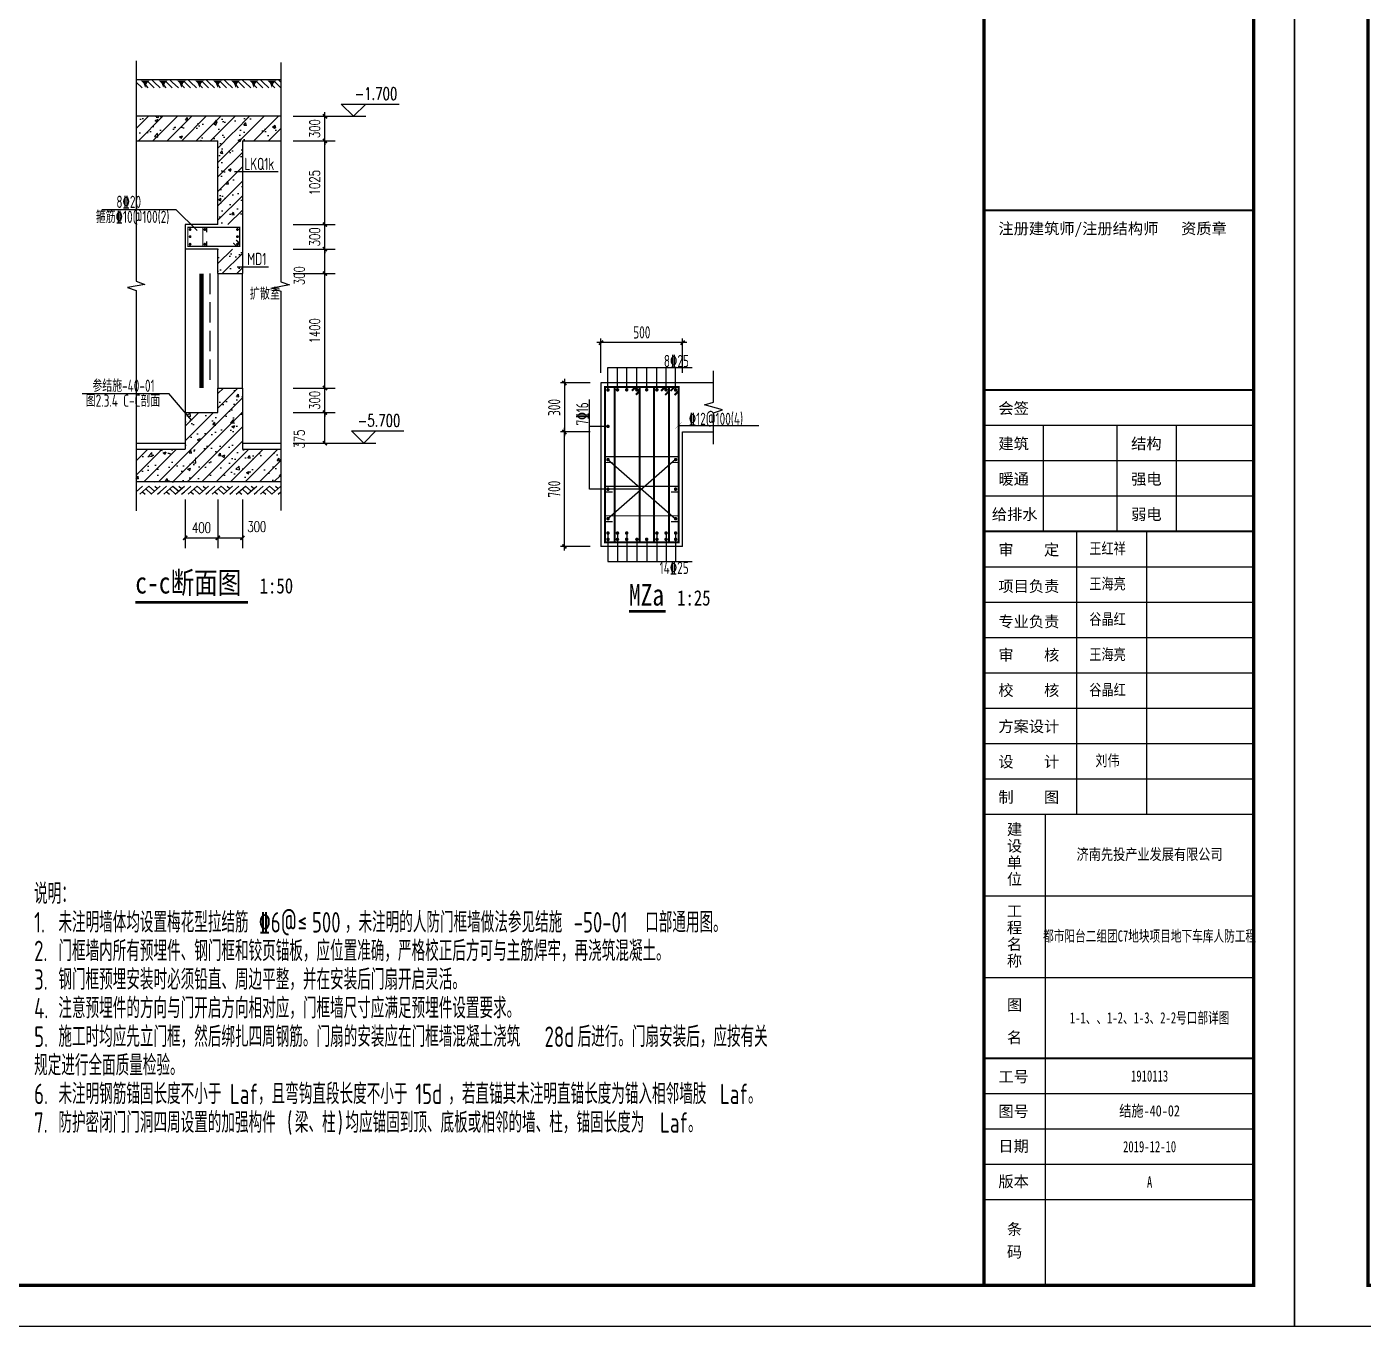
# Model space of a CAD drawing. Extents: x 37906 to 290206, y -18154 to 41246.
# Drawn here: x 106489 to 122847, y 11546 to 27449 of the extents above; entities that cross this region are included whole.
import ezdxf

# ---------------------------------------------------------------- set-up
doc = ezdxf.new("R2010")
doc.units = 0
doc.header["$LTSCALE"] = 1000
doc.header["$MEASUREMENT"] = 0
doc.linetypes.add('__DASH', pattern=[0.35, 0.25, -0.1])
for name, color, linetype in [('DIM', 3, 'Continuous'), ('DIM_ELEV', 3, 'Continuous'), ('DIM_SYMB', 3, 'Continuous'), ('ECA_TK', 7, 'Continuous'), ('PUB_DIM', 3, 'Continuous'), ('PUB_HATCH', 8, 'Continuous'), ('PUB_TEXT', 7, 'Continuous'), ('REIN', 1, 'Continuous'), ('RF-M', 7, 'Continuous'), ('RF-QT', 30, 'Continuous'), ('RF-TC', 8, 'Continuous'), ('SURFACE', 6, 'Continuous'), ('TEXT', 7, 'Continuous'), ('THIN', 7, 'Continuous'), ('tk', 7, 'Continuous'), ('可见线', 7, 'Continuous')]:
    doc.layers.add(name, color=color, linetype=linetype)
doc.layers.add('RF-WZ', color=110, linetype='Continuous', lineweight=0)
doc.styles.add('_TCH_DIM', font='SIMPLEX', dxfattribs={"bigfont": 'GBCBIG'})
doc.styles.add('_TCH_DIM_T3', font='SIMPLEX', dxfattribs={"width": 0.705882, "bigfont": 'GBCBIG'})
doc.styles.add('KING-1', font='GBENOR', dxfattribs={"bigfont": 'GBCBIG'})
doc.styles.get("Standard").update_dxf_attribs({"font": 'tssdeng2.shx', "width": 0.7, "bigfont": 'hztxt.shx'})
doc.styles.add('SUNTXT', font='', dxfattribs={"width": 0.8, "height": 3})
doc.styles.add('TSSD_Dimension', font='tssdeng.shx', dxfattribs={"width": 0.7, "bigfont": 'hztxt.shx'})
doc.styles.add('TSSD_Rein', font='tssdeng2.shx', dxfattribs={"width": 0.7, "bigfont": 'tssdchn.shx'})
doc.styles.add('TYDG_01', font='', dxfattribs={"width": 0.8})
doc.styles.add('TYDG_03', font='simhei.ttf', dxfattribs={"width": 0.8})
doc.styles.add('黑体', font='simhei.ttf', dxfattribs={"width": 0.8})
doc.styles.get('SUNTXT').set_extended_font_data('SimSun')
doc.styles.get('TYDG_01').set_extended_font_data('SimSun')
doc.dimstyles.new('_TCH_ARCH&&50', dxfattribs={"dimtxt": 127.5, "dimasz": 50, "dimexe": 125, "dimexo": 150, "dimgap": 61.25, "dimtad": 1, "dimdec": 0, "dimrnd": 5, "dimzin": 0, "dimdsep": 46, "dimtxsty": '_TCH_DIM_T3', "dimblk": 'ARCHTICK', "dimcen": 0.09, "dimclrt": 7, "dimazin": 2, "dimtfac": 1, "dimtdec": 0, "dimtix": 1, "dimtmove": 2, "dimatfit": 3, "dimfxl": 1, "dimtolj": 1, "dimtzin": 0, "dimarcsym": 0})
doc.dimstyles.new('TSSD_50_50', dxfattribs={"dimtxt": 150, "dimasz": 50, "dimexe": 50, "dimexo": 125, "dimgap": 50, "dimtad": 1, "dimdec": 0, "dimzin": 0, "dimdsep": 46, "dimtxsty": 'TSSD_Dimension', "dimblk": 'ARCHTICK', "dimblk1": 'ARCHTICK', "dimblk2": 'ARCHTICK', "dimcen": 0, "dimdle": 50, "dimclrt": 7, "dimadec": 0, "dimazin": 0, "dimtfac": 1, "dimtdec": 0, "dimtix": 1, "dimtmove": 2, "dimatfit": 3, "dimfxl": 1, "dimtolj": 1, "dimtzin": 0, "dimarcsym": 0})
pattern_1 = [(45, (-1667340.24, -18145.32), (-88.388348, 88.388348), []), (50, (-1667340.24, -18145.32), (358.63009, -31.376067), [37.5, -412.5]), (355, (-1667340.24, -18145.3), (-69.37567, 376.09607), [30, -330]), (100.4514, (-1667310.36, -18147.93), (289.25469, 344.71977), [31.870095, -350.571056]), (46.1842, (-1667340.24, -18045.3), (533.62052, -82.75951), [56.25, -618.75]), (96.6356, (-1667295.77, -18052.2), (467.33135, 487.05894), [47.80514, -525.8565]), (351.1842, (-1667340.24, -18045.3), (467.33097, 487.0593), [45, -495]), (21, (-1667290.24, -18070.32), (298.453526, -201.309445), [37.5, -412.5]), (326, (-1667290.24, -18070.3), (121.657666, 362.57502), [30, -330]), (71.4514, (-1667265.37, -18087.1), (420.111314, 161.26525), [31.870095, -350.571056]), (37.5, (-1667340.24, -18145.32), (6.079928, 166.446927), [0, -326, 0, -335, 0, -331.25]), (7.5, (-1667340.24, -18145.32), (131.534769, 197.205856), [0, -191, 0, -318.5, 0, -126.25]), (327.5, (-1667451.74, -18145.32), (266.911218, -11.277436), [0, -125, 0, -390, 0, -517.5]), (317.5, (-1667501.74, -18145.32), (291.593085, 50.05249), [0, -162.5, 0, -259, 0, -367.5])]

# ---------------------------------------------------------------- blocks, each defined once
blk = doc.blocks.new('10B_A1E图框')
blk.add_line((765, 184), (765, 584))
blk.add_line((765, 184), (765, 584))
blk.add_line((765, 184), (765, 584))
at = {"layer": 'ECA_TK'}
for p, q in [((765, 220.51), (831, 220.51)), ((779.58, 194.56), (779.58, 220.51)), ((797.5, 220.51), (797.5, 194.56)), ((812.08, 194.56), (812.08, 220.51)), ((765, 211.86), (831, 211.86)), ((765, 203.21), (831, 203.21)), ((787.68, 125.36), (787.68, 194.56)), ((804.77, 194.56), (804.77, 125.36)), ((765, 185.91), (831, 185.91)), ((765, 177.26), (831, 177.26)), ((765, 168.61), (831, 168.61)), ((765, 159.96), (831, 159.96)), ((765, 151.31), (831, 151.31)), ((765, 142.66), (831, 142.66)), ((765, 134.01), (831, 134.01)), ((765, 125.36), (831, 125.36)), ((780.03, 10), (780.03, 125.36)), ((765, 105.36), (831, 105.36)), ((765, 85.36), (831, 85.36)), ((831, 56.92), (765, 56.92)), ((831, 48.27), (765, 48.27)), ((831, 39.62), (765, 39.62)), ((831, 30.97), (765, 30.97))]:
    blk.add_line(p, q, dxfattribs=at)
blk.add_lwpolyline([(0, 0), (841, 0), (841, 594), (0, 594)], close=True, dxfattribs=at)
at = {"layer": 'ECA_TK', "const_width": 0.8}
blk.add_lwpolyline([(831, 10), (831, 584), (18, 584), (18, 10)], close=True, dxfattribs=at)
at = {"layer": 'ECA_TK'}
for points, const_width in [([(765, 10), (765, 584)], 0.8), ([(765, 273.16), (831, 273.16)], 0.5), ([(765, 229.16), (831, 229.16)], 0.5), ([(765, 194.56), (831, 194.56)], 0.5), ([(831, 65.57), (765, 65.57)], 0.5)]:
    blk.add_lwpolyline(points, dxfattribs=dict(at, const_width=const_width))
at = {"layer": 'ECA_TK', "linetype": 'Continuous', "style": 'SUNTXT'}
for s, height, p in [('注册建筑师/注册结构师   资质章', 2.7342, (768.5, 267.3)), ('会签', 2.734, (768.5, 223.3)), ('建筑', 2.734, (768.5, 214.65)), ('结构', 2.734, (801, 214.65)), ('暖通', 2.734, (768.5, 206)), ('强电', 2.734, (801, 206)), ('给排水', 2.734, (766.9, 197.35)), ('弱电', 2.734, (801, 197.35)), ('审    定', 2.734, (768.5, 188.7)), ('项目负责', 2.734, (768.5, 179.74)), ('专业负责', 2.734, (768.5, 171.09)), ('审    核', 2.734, (768.5, 162.93)), ('校    核', 2.734, (768.5, 154.28)), ('方案设计', 2.734, (768.5, 145.45)), ('设    计', 2.734, (768.5, 136.8)), ('制    图', 2.734, (768.5, 128.15)), ('建', 2.73, (770.59, 120.26)), ('设', 2.73, (770.59, 116.2)), ('单', 2.73, (770.59, 112.14)), ('位', 2.73, (770.59, 108.08)), ('工', 2.73, (770.59, 100.26)), ('程', 2.73, (770.59, 96.2)), ('名', 2.73, (770.59, 92.14)), ('称', 2.73, (770.59, 88.08)), ('图', 2.73, (770.59, 77.33)), ('名', 2.73, (770.59, 69.33)), ('工号', 2.734, (768.5, 59.71)), ('图号', 2.734, (768.5, 51.23)), ('日期', 2.734, (768.5, 42.72)), ('版本', 2.734, (768.5, 34.07)), ('条', 2.73, (770.59, 22.4)), ('码', 2.73, (770.59, 16.85))]:
    blk.add_text(s, height=height, dxfattribs=at).set_placement(p)
blk = doc.blocks.new('_ArchTick')
at = {"color": 0, "linetype": 'ByBlock', "const_width": 0.4}
blk.add_lwpolyline([(-0.5, -0.5), (0.5, 0.5)], dxfattribs=at)
blk = doc.blocks.new('*D1171')
at = {"layer": 'Defpoints', "color": 0, "linetype": 'ByBlock'}
for p in [(109599, 26353), (110139, 26353), (109599, 26053)]:
    blk.add_point(p, dxfattribs=at)
at = {"layer": 'PUB_DIM', "color": 0, "linetype": 'ByBlock', "lineweight": -2}
for p, q in [((109749, 26353), (110264, 26353)), ((110139, 26353), (110139, 26403)), ((110139, 26053), (110139, 26353)), ((109749, 26053), (110264, 26053)), ((110139, 26053), (110139, 26003))]:
    blk.add_line(p, q, dxfattribs=at)
at = {"layer": 'PUB_DIM', "color": 0, "linetype": 'ByBlock', "lineweight": -2, "xscale": 50, "yscale": 50, "zscale": 50}
for p, rotation in [((110139, 26353), 270), ((110139, 26053), 90)]:
    blk.add_blockref('_ArchTick', p, dxfattribs=dict(at, rotation=rotation))
at = {"layer": 'PUB_DIM', "color": 7, "linetype": 'ByBlock', "insert": (110014, 26203), "char_height": 127.5, "attachment_point": 5, "rotation": 90, "style": '_TCH_DIM_T3'}
blk.add_mtext('\\A1;300', dxfattribs=at)
blk = doc.blocks.new('*D1172')
at = {"layer": 'Defpoints', "color": 0, "linetype": 'ByBlock'}
for p in [(109599, 26053), (110139, 26053), (109599, 25028)]:
    blk.add_point(p, dxfattribs=at)
at = {"layer": 'PUB_DIM', "color": 0, "linetype": 'ByBlock', "lineweight": -2}
for p, q in [((109749, 26053), (110264, 26053)), ((110139, 25028), (110139, 26053)), ((109749, 25028), (110264, 25028))]:
    blk.add_line(p, q, dxfattribs=at)
at = {"layer": 'PUB_DIM', "color": 0, "linetype": 'ByBlock', "lineweight": -2, "xscale": 50, "yscale": 50, "zscale": 50}
for p, rotation in [((110139, 26053), 90), ((110139, 25028), 270)]:
    blk.add_blockref('_ArchTick', p, dxfattribs=dict(at, rotation=rotation))
at = {"layer": 'PUB_DIM', "color": 7, "linetype": 'ByBlock', "insert": (110014, 25541), "char_height": 127.5, "attachment_point": 5, "rotation": 90, "style": '_TCH_DIM_T3'}
blk.add_mtext('\\A1;1025', dxfattribs=at)
blk = doc.blocks.new('*D1173')
at = {"layer": 'Defpoints', "color": 0, "linetype": 'ByBlock'}
for p in [(109599, 25028), (110139, 25028), (109599, 24728)]:
    blk.add_point(p, dxfattribs=at)
at = {"layer": 'PUB_DIM', "color": 0, "linetype": 'ByBlock', "lineweight": -2}
for p, q in [((109749, 25028), (110264, 25028)), ((110139, 25028), (110139, 25078)), ((110139, 24728), (110139, 25028)), ((109749, 24728), (110264, 24728)), ((110139, 24728), (110139, 24678))]:
    blk.add_line(p, q, dxfattribs=at)
at = {"layer": 'PUB_DIM', "color": 0, "linetype": 'ByBlock', "lineweight": -2, "xscale": 50, "yscale": 50, "zscale": 50}
for p, rotation in [((110139, 25028), 270), ((110139, 24728), 90)]:
    blk.add_blockref('_ArchTick', p, dxfattribs=dict(at, rotation=rotation))
at = {"layer": 'PUB_DIM', "color": 7, "linetype": 'ByBlock', "insert": (110014, 24878), "char_height": 127.5, "attachment_point": 5, "rotation": 90, "style": '_TCH_DIM_T3'}
blk.add_mtext('\\A1;300', dxfattribs=at)
blk = doc.blocks.new('*D1174')
at = {"layer": 'Defpoints', "color": 0, "linetype": 'ByBlock'}
for p in [(109599, 24728), (110139, 24728), (109599, 24428)]:
    blk.add_point(p, dxfattribs=at)
at = {"layer": 'PUB_DIM', "color": 0, "linetype": 'ByBlock', "lineweight": -2}
for p, q in [((109749, 24728), (110264, 24728)), ((110139, 24428), (110139, 24728)), ((109749, 24428), (110264, 24428))]:
    blk.add_line(p, q, dxfattribs=at)
at = {"layer": 'PUB_DIM', "color": 0, "linetype": 'ByBlock', "lineweight": -2, "xscale": 50, "yscale": 50, "zscale": 50}
for p, rotation in [((110139, 24728), 90), ((110139, 24428), 270)]:
    blk.add_blockref('_ArchTick', p, dxfattribs=dict(at, rotation=rotation))
at = {"layer": 'PUB_DIM', "color": 7, "linetype": 'ByBlock', "insert": (109826, 24403), "char_height": 127.5, "attachment_point": 5, "rotation": 90, "style": '_TCH_DIM_T3'}
blk.add_mtext('\\A1;300', dxfattribs=at)
blk = doc.blocks.new('*D1175')
at = {"layer": 'Defpoints', "color": 0, "linetype": 'ByBlock'}
for p in [(109599, 24428), (110139, 24428), (109599, 23028)]:
    blk.add_point(p, dxfattribs=at)
at = {"layer": 'PUB_DIM', "color": 0, "linetype": 'ByBlock', "lineweight": -2}
for p, q in [((109749, 24428), (110264, 24428)), ((110139, 23028), (110139, 24428)), ((109749, 23028), (110264, 23028))]:
    blk.add_line(p, q, dxfattribs=at)
at = {"layer": 'PUB_DIM', "color": 0, "linetype": 'ByBlock', "lineweight": -2, "xscale": 50, "yscale": 50, "zscale": 50}
for p, rotation in [((110139, 24428), 90), ((110139, 23028), 270)]:
    blk.add_blockref('_ArchTick', p, dxfattribs=dict(at, rotation=rotation))
at = {"layer": 'PUB_DIM', "color": 7, "linetype": 'ByBlock', "insert": (110014, 23728), "char_height": 127.5, "attachment_point": 5, "rotation": 90, "style": '_TCH_DIM_T3'}
blk.add_mtext('\\A1;1400', dxfattribs=at)
blk = doc.blocks.new('*D1176')
at = {"layer": 'Defpoints', "color": 0, "linetype": 'ByBlock'}
for p in [(109599, 23028), (110139, 23028), (109599, 22728)]:
    blk.add_point(p, dxfattribs=at)
at = {"layer": 'PUB_DIM', "color": 0, "linetype": 'ByBlock', "lineweight": -2}
for p, q in [((110139, 23028), (110139, 23078)), ((109749, 23028), (110264, 23028)), ((110139, 22728), (110139, 23028)), ((109749, 22728), (110264, 22728)), ((110139, 22728), (110139, 22678))]:
    blk.add_line(p, q, dxfattribs=at)
at = {"layer": 'PUB_DIM', "color": 0, "linetype": 'ByBlock', "lineweight": -2, "xscale": 50, "yscale": 50, "zscale": 50}
for p, rotation in [((110139, 23028), 270), ((110139, 22728), 90)]:
    blk.add_blockref('_ArchTick', p, dxfattribs=dict(at, rotation=rotation))
at = {"layer": 'PUB_DIM', "color": 7, "linetype": 'ByBlock', "insert": (110014, 22878), "char_height": 127.5, "attachment_point": 5, "rotation": 90, "style": '_TCH_DIM_T3'}
blk.add_mtext('\\A1;300', dxfattribs=at)
blk = doc.blocks.new('*D1177')
at = {"layer": 'Defpoints', "color": 0, "linetype": 'ByBlock'}
for p in [(109599, 22728), (110139, 22728), (109599, 22353)]:
    blk.add_point(p, dxfattribs=at)
at = {"layer": 'PUB_DIM', "color": 0, "linetype": 'ByBlock', "lineweight": -2}
for p, q in [((109749, 22728), (110264, 22728)), ((110139, 22353), (110139, 22728)), ((109749, 22353), (110264, 22353))]:
    blk.add_line(p, q, dxfattribs=at)
at = {"layer": 'PUB_DIM', "color": 0, "linetype": 'ByBlock', "lineweight": -2, "xscale": 50, "yscale": 50, "zscale": 50}
for p, rotation in [((110139, 22728), 90), ((110139, 22353), 270)]:
    blk.add_blockref('_ArchTick', p, dxfattribs=dict(at, rotation=rotation))
at = {"layer": 'PUB_DIM', "color": 7, "linetype": 'ByBlock', "insert": (109826, 22403), "char_height": 127.5, "attachment_point": 5, "rotation": 90, "style": '_TCH_DIM_T3'}
blk.add_mtext('\\A1;375', dxfattribs=at)
blk = doc.blocks.new('*D1178')
at = {"layer": 'Defpoints', "color": 0}
for p in [(108428, 21812), (108828, 21812), (108828, 21194)]:
    blk.add_point(p, dxfattribs=at)
at = {"layer": 'PUB_DIM', "color": 0, "lineweight": -2}
for p, q in [((108428, 21662), (108428, 21069)), ((108828, 21662), (108828, 21069)), ((108428, 21194), (108828, 21194))]:
    blk.add_line(p, q, dxfattribs=at)
at = {"layer": 'PUB_DIM', "color": 0, "lineweight": -2, "xscale": 50, "yscale": 50, "zscale": 50, "rotation": 180}
blk.add_blockref('_ArchTick', (108428, 21194), dxfattribs=at)
at = {"layer": 'PUB_DIM', "color": 0, "lineweight": -2, "xscale": 50, "yscale": 50, "zscale": 50}
blk.add_blockref('_ArchTick', (108828, 21194), dxfattribs=at)
at = {"layer": 'PUB_DIM', "color": 7, "insert": (108628, 21319), "char_height": 127.5, "attachment_point": 5, "style": '_TCH_DIM_T3'}
blk.add_mtext('\\A1;400', dxfattribs=at)
blk = doc.blocks.new('*D1179')
at = {"layer": 'Defpoints', "color": 0}
for p in [(108828, 21812), (109128, 21812), (109128, 21194)]:
    blk.add_point(p, dxfattribs=at)
at = {"layer": 'PUB_DIM', "color": 0, "lineweight": -2}
for p, q in [((108828, 21662), (108828, 21069)), ((109128, 21662), (109128, 21069)), ((108828, 21194), (109128, 21194))]:
    blk.add_line(p, q, dxfattribs=at)
at = {"layer": 'PUB_DIM', "color": 0, "lineweight": -2, "xscale": 50, "yscale": 50, "zscale": 50, "rotation": 180}
blk.add_blockref('_ArchTick', (108828, 21194), dxfattribs=at)
at = {"layer": 'PUB_DIM', "color": 0, "lineweight": -2, "xscale": 50, "yscale": 50, "zscale": 50}
blk.add_blockref('_ArchTick', (109128, 21194), dxfattribs=at)
at = {"layer": 'PUB_DIM', "color": 7, "insert": (109305, 21331), "char_height": 127.5, "attachment_point": 5, "style": '_TCH_DIM_T3'}
blk.add_mtext('\\A1;300', dxfattribs=at)
blk = doc.blocks.new('$LinePat$素土夯实')
at = {"color": 0}
for p, q in [((0, -210), (210, 0)), ((120, -300), (420, 0)), ((420, 0), (608, -188)), ((495, -300), (795, 0)), ((615, 0), (705, -90)), ((210, -210), (300, -300)), ((315, -105), (502, -293)), ((705, -300), (795, -210))]:
    blk.add_line(p, q, dxfattribs=at)
blk = doc.blocks.new('$LinePat$自然土壤')
at = {"color": 0}
for p, q in [((0, -90), (71, -19)), ((0, -300), (211, -89)), ((210, -300), (286, -224)), ((420, -300), (630, -90))]:
    blk.add_line(p, q, dxfattribs=at)
for points in [[(0, 0), (630, 0), (168, -45), (462, -45)], [(168, -45), (462, -45), (252, -132), (378, -132)], [(252, -132), (378, -132), (315, -300)]]:
    blk.add_solid(points, dxfattribs=at)
blk = doc.blocks.new('*D1195')
at = {"layer": 'Defpoints', "color": 0}
for p in [(113517, 23584), (113517, 23090, -343), (114517, 23090, -274)]:
    blk.add_point(p, dxfattribs=at)
at = {"layer": 'DIM', "color": 0, "lineweight": -2}
for p, q in [((114567, 23584), (113467, 23584)), ((113517, 23215), (113517, 23634)), ((114517, 23215), (114517, 23634))]:
    blk.add_line(p, q, dxfattribs=at)
at = {"layer": 'DIM', "color": 0, "lineweight": -2, "xscale": 50, "yscale": 50, "zscale": 50, "rotation": 180}
blk.add_blockref('_ArchTick', (113517, 23584), dxfattribs=at)
at = {"layer": 'DIM', "color": 0, "lineweight": -2, "xscale": 50, "yscale": 50, "zscale": 50}
blk.add_blockref('_ArchTick', (114517, 23584), dxfattribs=at)
at = {"layer": 'DIM', "color": 7, "insert": (114017, 23709), "char_height": 150, "attachment_point": 5, "style": 'TSSD_Dimension'}
blk.add_mtext('\\A1;500', dxfattribs=at)
blk = doc.blocks.new('*D1196')
at = {"layer": 'Defpoints', "color": 0}
for p in [(113070, 22490), (113510, 22490, -343), (113510, 21090, -274)]:
    blk.add_point(p, dxfattribs=at)
at = {"layer": 'DIM', "color": 0, "lineweight": -2}
for p, q in [((113385, 22490), (113020, 22490)), ((113070, 21040), (113070, 22540)), ((113385, 21090), (113020, 21090))]:
    blk.add_line(p, q, dxfattribs=at)
at = {"layer": 'DIM', "color": 0, "lineweight": -2, "xscale": 50, "yscale": 50, "zscale": 50}
for p, rotation in [((113070, 22490), 90), ((113070, 21090), 270)]:
    blk.add_blockref('_ArchTick', p, dxfattribs=dict(at, rotation=rotation))
at = {"layer": 'DIM', "color": 7, "insert": (112945, 21790), "char_height": 150, "attachment_point": 5, "rotation": 90, "style": 'TSSD_Dimension'}
blk.add_mtext('\\A1;700', dxfattribs=at)
blk = doc.blocks.new('*D1197')
at = {"layer": 'Defpoints', "color": 0}
for p in [(113510, 23090, -240), (113070, 22490), (113510, 22490, -343)]:
    blk.add_point(p, dxfattribs=at)
at = {"layer": 'DIM', "color": 0, "lineweight": -2}
for p, q in [((113385, 23090), (113020, 23090)), ((113070, 23140), (113070, 22440)), ((113385, 22490), (113020, 22490))]:
    blk.add_line(p, q, dxfattribs=at)
at = {"layer": 'DIM', "color": 0, "lineweight": -2, "xscale": 50, "yscale": 50, "zscale": 50}
for p, rotation in [((113070, 23090), 90), ((113070, 22490), 270)]:
    blk.add_blockref('_ArchTick', p, dxfattribs=dict(at, rotation=rotation))
at = {"layer": 'DIM', "color": 7, "insert": (112945, 22790), "char_height": 150, "attachment_point": 5, "rotation": 90, "style": 'TSSD_Dimension'}
blk.add_mtext('\\A1;300', dxfattribs=at)

msp = doc.modelspace()

# ---------------------------------------------------------------- hatches: boundary and pattern name
at = {"layer": 'PUB_HATCH'}
h = msp.add_hatch(dxfattribs=at)
h.set_pattern_fill('钢筋混凝土', color=256, scale=50, style=0)
h.set_pattern_definition(pattern_1)
h.paths.add_polyline_path([(107828.3, 26053.3), (108828.3, 26053.3), (109028.3, 26153.3), (109128.3, 26353.3), (107828.3, 26353.3)])
h = msp.add_hatch(dxfattribs=at)
h.set_pattern_fill('钢筋混凝土', color=256, scale=50, style=0)
h.set_pattern_definition(pattern_1)
h.paths.add_polyline_path([(109028.3, 26153.3), (109128.3, 26053.3), (109599.3, 26053.3), (109599.3, 26353.3), (109128.3, 26353.3)])
h = msp.add_hatch(dxfattribs=at)
h.set_pattern_fill('钢筋混凝土', color=256, scale=50, style=0)
h.set_pattern_definition(pattern_1)
h.paths.add_polyline_path([(108828.3, 25028.3), (109128.3, 25028.3), (109128.3, 26053.3), (109028.3, 26153.3), (108828.3, 26053.3)])
h = msp.add_hatch(dxfattribs=at)
h.set_pattern_fill('钢筋混凝土', color=256, scale=50, style=0)
h.set_pattern_definition(pattern_1)
h.paths.add_polyline_path([(109128.3, 24728.3), (108828.3, 24728.3), (108828.3, 24428.3), (109128.3, 24428.3)])
h = msp.add_hatch(dxfattribs=at)
h.set_pattern_fill('钢筋混凝土', color=256, scale=50, style=0)
h.set_pattern_definition(pattern_1)
h.paths.add_polyline_path([(108828.3, 22728.3), (109128.3, 22728.3), (109128.3, 23028.3), (108828.3, 23028.3)])
h = msp.add_hatch(dxfattribs=at)
h.set_pattern_fill('钢筋混凝土', color=256, scale=50, style=0)
h.set_pattern_definition(pattern_1)
h.paths.add_polyline_path([(108428.3, 21878.3), (109128.3, 22278.3), (109128.3, 22728.3), (108428.3, 22728.3)])
h = msp.add_hatch(dxfattribs=at)
h.set_pattern_fill('钢筋混凝土', color=256, scale=50, style=0)
h.set_pattern_definition(pattern_1)
h.paths.add_polyline_path([(107828.3, 21878.3), (108428.3, 21878.3), (108428.3, 22278.3), (107828.3, 22278.3)])
h = msp.add_hatch(dxfattribs=at)
h.set_pattern_fill('钢筋混凝土', color=256, scale=50, style=0)
h.set_pattern_definition(pattern_1)
h.paths.add_polyline_path([(109128.3, 22278.3), (108428.3, 21878.3), (109599.3, 21878.3), (109599.3, 22278.3)])

# ---------------------------------------------------------------- linework, layer by layer
for p, q in [((109564.9, 25674.7), (109031.7, 25674.7)), ((109449.1, 24508), (109065.8, 24508)), ((113602.9, 23004.3), (113602.9, 23277.3)), ((113602.9, 23277.3), (114633.2, 23277.3)), ((113719.3, 23006.3), (113719.3, 23277.3)), ((113832.4, 23006.3), (113832.4, 23277.3)), ((113956.9, 23006.3), (113956.9, 23277.3)), ((114076.9, 23006.3), (114076.9, 23277.3)), ((114201.4, 23006.3), (114201.4, 23277.3)), ((114314.5, 23006.3), (114314.5, 23277.3)), ((114430.9, 23004.3), (114430.9, 23277.3)), ((113516.9, 23090.3), (113516.9, 21090.3)), ((114896, 23090.3), (113516.9, 23090.3)), ((113376.9, 21790.3), (113376.9, 22888.8)), ((113602.9, 22558.4), (113376.9, 22558.4)), ((114466.9, 22569.6), (115449.8, 22569.6)), ((114516.9, 21090.3), (114516.9, 22490.3)), ((114516.9, 22490.3), (114896, 22490.3)), ((113602.9, 22152.1), (114430.9, 21428.5)), ((114430.9, 22152.1), (113602.9, 21428.5)), ((114016.9, 21790.3), (113376.9, 21790.3)), ((113602.9, 21253.2), (113602.9, 20903.3)), ((113719.3, 21253.2), (113719.3, 20903.3)), ((113832.4, 21253.2), (113832.4, 20903.3)), ((113956.9, 21176.3), (113956.9, 20903.3)), ((114076.9, 21176.3), (114076.9, 20903.3)), ((114201.4, 21253.2), (114201.4, 20903.3)), ((114314.5, 21253.2), (114314.5, 20903.3)), ((114430.9, 21253.2), (114430.9, 20903.3)), ((114516.9, 21090.3), (113516.9, 21090.3)), ((113602.9, 20903.3), (114633.2, 20903.3))]:
    msp.add_line(p, q)
at = {"const_width": 25}
msp.add_lwpolyline([(114466.9, 23040.3), (114466.9, 21140.3), (113566.9, 21140.3), (113566.9, 23040.3)], close=True, dxfattribs=at)
for points, const_width in [([(113683.8, 21142.3), (113683.8, 23040.3)], 25), ([(113894.9, 22994.3), (113942.9, 23042.3)], 25), ([(113944.9, 22944.3), (113992.9, 22992.3)], 25), ([(113990.7, 21142.3), (113990.7, 23040.3)], 25), ([(114165.9, 21142.3), (114165.9, 23040.3)], 25), ([(114252.5, 22992.3), (114300.5, 23040.3)], 25), ([(114302.5, 22942.3), (114350.5, 22990.3)], 25), ([(114350, 21142.3), (114350, 23040.3)], 25), ([(114368.9, 22992.3), (114416.9, 23040.3)], 25), ([(114418.9, 22942.3), (114466.9, 22990.3)], 25), ([(114429.5, 22532.2), (114504.3, 22607)], 5), ([(113566.9, 22187.2), (114466.9, 22187.2)], 15), ([(113659.9, 22117), (113566.9, 22117)], 15), ([(114373.9, 22117), (114466.9, 22117)], 15), ([(113566.9, 21825.4), (114466.9, 21825.4)], 15), ([(113659.9, 21755.2), (113566.9, 21755.2)], 15), ([(114373.9, 21755.2), (114466.9, 21755.2)], 15), ([(113566.9, 21463.6), (114466.9, 21463.6)], 15), ([(113659.9, 21393.5), (113566.9, 21393.5)], 15), ([(114373.9, 21393.5), (114466.9, 21393.5)], 15)]:
    msp.add_lwpolyline(points, dxfattribs=dict(const_width=const_width))
at = {"layer": 'DIM_ELEV'}
for p, q in [((110488.7, 26353.3), (110338.7, 26503.3)), ((110338.7, 26503.3), (111047.1, 26503.3)), ((110488.7, 26353.3), (110638.7, 26503.3)), ((110138.7, 26353.3), (110638.7, 26353.3)), ((110613.7, 22353.3), (110463.7, 22503.3)), ((110463.7, 22503.3), (111104.6, 22503.3)), ((110613.7, 22353.3), (110763.7, 22503.3)), ((110263.7, 22353.3), (110763.7, 22353.3))]:
    msp.add_line(p, q, dxfattribs=at)
at = {"layer": 'DIM_SYMB'}
for points in [[(107828.3, 27031), (107828.3, 24334), (107933.3, 24295.8), (107723.3, 24258.8), (107828.3, 24221.5), (107828.3, 21524.5)], [(109599.3, 27013.5), (109599.3, 24327), (109704.3, 24288.8), (109494.3, 24251.8), (109599.3, 24214.5), (109599.3, 21528)]]:
    msp.add_lwpolyline(points, dxfattribs=at)
at = {"layer": 'DIM_SYMB', "const_width": 35}
msp.add_lwpolyline([(107817.7, 20404.9), (109199.1, 20404.9)], dxfattribs=at)
at = {"layer": 'DIM_SYMB', "lineweight": -3, "const_width": 35}
msp.add_lwpolyline([(113860.5, 20296.1), (114309.7, 20296.1)], dxfattribs=at)
at = {"layer": 'REIN', "const_width": 15}
msp.add_lwpolyline([(109095.8, 24995.8), (109095.8, 24760.8), (108460.8, 24760.8), (108460.8, 24995.8)], close=True, dxfattribs=at)
at = {"layer": 'REIN', "const_width": 17.5}
for points in [[(108497.1, 24968, -1), (108479.6, 24968, -1)], [(108497.1, 24880, -1), (108479.6, 24880, -1)], [(108677.6, 24968, -1), (108660.1, 24968, -1)], [(109059.5, 24968, 1), (109077, 24968, 1)], [(109059.5, 24880, 1), (109077, 24880, 1)], [(108497.1, 24788, -1), (108479.6, 24788, -1)], [(108677.6, 24788, -1), (108660.1, 24788, -1)], [(109059.5, 24788, 1), (109077, 24788, 1)]]:
    msp.add_lwpolyline(points, format="xyb", close=True, dxfattribs=at)
at = {"layer": 'REIN', "const_width": 15}
for points in [[(108645, 24995.8), (108645, 24760.8)], [(108692.7, 24995.8), (108692.7, 24934.4)], [(108692.7, 24760.8), (108692.7, 24822.1)], [(109060.4, 24760.8), (109018, 24803.2)], [(109053.3, 24838.5), (109095.8, 24796.1)]]:
    msp.add_lwpolyline(points, dxfattribs=at)
at = {"layer": 'REIN', "ltscale": 0.5, "const_width": 21.6}
for points in [[(113592.1, 23004.3, -1), (113613.7, 23004.3, -1)], [(113730.1, 23006.3, 1), (113708.5, 23006.3, 1)], [(113821.6, 23006.3, -1), (113843.2, 23006.3, -1)], [(113967.7, 23006.3, 1), (113946.1, 23006.3, 1)], [(114066.1, 23006.3, -1), (114087.7, 23006.3, -1)], [(114212.2, 23006.3, 1), (114190.6, 23006.3, 1)], [(114303.7, 23006.3, -1), (114325.3, 23006.3, -1)], [(114441.7, 23004.3, 1), (114420.1, 23004.3, 1)], [(113592.1, 22558.4, -1), (113613.7, 22558.4, -1)], [(113592.1, 22152.1, 1), (113613.7, 22152.1, 1)], [(114441.7, 22152.1, -1), (114420.1, 22152.1, -1)], [(113592.1, 21790.3, 1), (113613.7, 21790.3, 1)], [(114441.7, 21790.3, -1), (114420.1, 21790.3, -1)], [(113592.1, 21428.5, -1), (113613.7, 21428.5, -1)], [(114441.7, 21428.5, 1), (114420.1, 21428.5, 1)], [(113592.1, 21253.2, 1), (113613.7, 21253.2, 1)], [(113730.1, 21253.2, -1), (113708.5, 21253.2, -1)], [(113821.6, 21253.2, 1), (113843.2, 21253.2, 1)], [(114212.2, 21253.2, -1), (114190.6, 21253.2, -1)], [(114303.7, 21253.2, 1), (114325.3, 21253.2, 1)], [(114441.7, 21253.2, -1), (114420.1, 21253.2, -1)], [(113592.1, 21176.3, 1), (113613.7, 21176.3, 1)], [(113730.1, 21176.3, -1), (113708.5, 21176.3, -1)], [(113821.6, 21176.3, 1), (113843.2, 21176.3, 1)], [(113967.7, 21176.3, -1), (113946.1, 21176.3, -1)], [(114066.1, 21176.3, 1), (114087.7, 21176.3, 1)], [(114212.2, 21176.3, -1), (114190.6, 21176.3, -1)], [(114303.7, 21176.3, 1), (114325.3, 21176.3, 1)], [(114441.7, 21176.3, -1), (114420.1, 21176.3, -1)]]:
    msp.add_lwpolyline(points, format="xyb", close=True, dxfattribs=at)
at = {"layer": 'RF-M', "linetype": '__DASH'}
msp.add_line((108728.3, 24428.3), (108728.3, 23028.3), dxfattribs=at)
at = {"layer": 'RF-M'}
for p, q in [((108828.3, 24428.3), (108828.3, 23028.3)), ((109128.3, 23028.3), (109128.3, 24428.3))]:
    msp.add_line(p, q, dxfattribs=at)
at = {"layer": 'RF-M', "const_width": 50}
msp.add_lwpolyline([(108628.3, 24428.3), (108628.3, 23028.3)], dxfattribs=at)
at = {"layer": 'RF-QT'}
for p, q in [((107828.3, 26353.3), (107828.3, 26053.3)), ((109599.3, 26353.3), (107828.3, 26353.3)), ((109599.3, 26353.3), (109599.3, 26053.3)), ((107828.3, 26053.3), (108828.3, 26053.3)), ((108828.3, 25028.3), (108828.3, 26053.3)), ((109128.3, 26053.3), (109128.3, 24428.3)), ((109128.3, 26053.3), (109599.3, 26053.3)), ((108428.3, 25028.3), (108428.3, 24728.3)), ((108828.3, 25028.3), (108428.3, 25028.3)), ((108828.3, 24728.3), (108428.3, 24728.3)), ((108828.3, 24428.3), (108828.3, 24728.3)), ((108828.3, 24428.3), (109128.3, 24428.3)), ((108828.3, 22728.3), (108828.3, 23028.3)), ((108828.3, 23028.3), (109128.3, 23028.3)), ((109128.3, 23028.3), (109128.3, 22278.3)), ((108428.3, 22728.3), (108828.3, 22728.3)), ((108428.3, 22728.3), (108428.3, 22278.3)), ((107828.3, 22278.3), (108428.3, 22278.3)), ((107828.3, 22278.3), (107828.3, 21878.3)), ((109128.3, 22278.3), (109599.3, 22278.3)), ((109599.3, 22278.3), (109599.3, 21878.3)), ((109599.3, 21878.3), (107828.3, 21878.3))]:
    msp.add_line(p, q, dxfattribs=at)
at = {"layer": 'SURFACE'}
msp.add_line((107828.3, 26803.3), (109599.3, 26803.3), dxfattribs=at)
at = {"layer": 'SURFACE', "color": 8}
msp.add_line((108428.3, 24728.3), (108428.3, 22728.3), dxfattribs=at)
at = {"layer": 'TEXT'}
for p in [(107412.7, 25210.7), (108574, 24957.7)]:
    msp.add_line(p, (108314.5, 25210.7), dxfattribs=at)
at = {"layer": 'TEXT', "color": 4}
for p in [(107167.2, 22961.6), (108511.8, 22631)]:
    msp.add_line(p, (108227.7, 22961.6), dxfattribs=at)
at = {"layer": 'THIN'}
msp.add_lwpolyline([(114896, 22340.3), (114896, 22725.3), (115006, 22760.3), (114786, 22820.3), (114896, 22855.3), (114896, 23240.3)], dxfattribs=at)
at = {"layer": '可见线'}
for p, q in [((107828.3, 22353.3), (108428.3, 22353.3)), ((109128.3, 22353.3), (109599.3, 22353.3))]:
    msp.add_line(p, q, dxfattribs=at)

# ---------------------------------------------------------------- block references
at = {"layer": 'RF-TC', "xscale": 0.3712866425367835, "yscale": 0.3333333333333333, "zscale": 0.3333333333333333}
for p in [(107828.3, 21828.3), (108123.4, 21828.3), (108418.6, 21828.3), (108713.8, 21828.3), (109009, 21828.3), (109304.1, 21828.3)]:
    msp.add_blockref('$LinePat$素土夯实', p, dxfattribs=at)
at = {"layer": 'SURFACE', "color": 8, "xscale": -0.3513962866999574, "yscale": 0.3333333333333333, "zscale": 0.3333333333333333, "rotation": 359.9999999999962}
for p in [(108049.6, 26802.9), (108271, 26802.9), (108492.4, 26802.9), (108713.8, 26802.9), (108935.2, 26802.9), (109156.5, 26802.9), (109377.9, 26802.9), (109599.3, 26802.9)]:
    msp.add_blockref('$LinePat$自然土壤', p, dxfattribs=at)
at = {"layer": 'tk', "xscale": 50, "yscale": 50, "zscale": 50}
for p in [(79956.2, 11546.3), (122006.2, 11546.3)]:
    msp.add_blockref('10B_A1E图框', p, dxfattribs=at)

# ---------------------------------------------------------------- texts
at = {"width": 0.7}
msp.add_text('LKQ1k', height=150, rotation=359.99028, dxfattribs=at).set_placement((109153.8, 25695.8))
msp.add_text('MD1', height=150, dxfattribs=at).set_placement((109187.7, 24532.6))
at = {"layer": 'PUB_TEXT'}
for s, height, style, width, p in [('-1.700', 148.75, '_TCH_DIM', 0.705882, (110502.1, 26555.8)), ('-5.700', 148.75, '_TCH_DIM', 0.705882, (110539.6, 22555.8)), ('c-c断面图', 264.35, 'TYDG_01', 0.8, (107817.7, 20513.3)), ('1:50', 188.82, 'TYDG_01', 0.8, (109339.1, 20513.3)), ('MZa', 262.87, 'TYDG_03', 0.8, (113860.5, 20366.1)), ('1:25', 187.76, 'TYDG_03', 0.8, (114449.7, 20366.1))]:
    msp.add_text(s, height=height, dxfattribs=dict(at, style=style, width=width)).set_placement(p)
at = {"layer": 'RF-WZ', "style": 'KING-1'}
msp.add_text('扩散室', height=144.68, dxfattribs=at).set_placement((109219.5, 24110.5, 0))
at = {"layer": 'TEXT', "color": 4, "ltscale": 100, "style": 'TSSD_Rein', "width": 0.7}
for s, p in [('8%%13220', (107586.2, 25231.5)), ('箍筋%%13210@100(2)', (107335.3, 25048.1))]:
    msp.add_text(s, height=150, dxfattribs=at).set_placement(p)
at = {"layer": 'TEXT', "ltscale": 100, "style": 'TSSD_Rein', "width": 0.7}
for s, p in [('8%%13225', (114286.8, 23283.7)), ('\x8412@100(4)', (114591.8, 22576)), ('14%%13225', (114234.4, 20752.7))]:
    msp.add_text(s, height=150, dxfattribs=at).set_placement(p)
at = {"layer": 'TEXT', "color": 4, "ltscale": 100, "style": 'TSSD_Rein', "width": 0.7}
for s, p in [('参结施-40-01', (107293.5, 22980.7)), ('图2.3.4 C-C剖面', (107211.7, 22798.8))]:
    msp.add_text(s, height=150, rotation=0, dxfattribs=at).set_placement(p)
at = {"layer": 'TEXT', "ltscale": 100, "style": 'TSSD_Rein', "width": 0.7}
msp.add_text('7%%13216', height=150, rotation=90, dxfattribs=at).set_placement((113363.8, 22570.4))
at = {"layer": 'TEXT', "style": 'TSSD_Rein', "width": 0.7}
for s, p in [('说明：', (106579.9, 16714.8)), ('1.', (106579.9, 16364.8)), ('未注明墙体均设置梅花型拉结筋', (106876.8, 16364.8)), ('\x846@', (109326.8, 16364.8)), ('≤', (109804.7, 16364.8)), ('500', (109979.7, 16364.8)), ('，未注明的人防门框墙做法参见结施', (110383.5, 16364.8)), ('-50-01', (113183.5, 16364.8)), ('口部通用图。', (114058.5, 16364.8)), ('2.', (106579.9, 16014.8)), ('门框墙内所有预埋件、钢门框和铰页锚板，应位置准确，严格校正后方可与主筋焊牢，再浇筑混凝土。', (106876.8, 16014.8)), ('3.', (106579.9, 15664.8)), ('钢门框预埋安装时必须铅直、周边平整，并在安装后门扇开启灵活。', (106876.8, 15664.8)), ('4.', (106579.9, 15314.8)), ('注意预埋件的方向与门开启方向相对应，门框墙尺寸应满足预埋件设置要求。', (106876.8, 15314.8)), ('5.', (106579.9, 14964.8)), ('施工时均应先立门框，然后绑扎四周钢筋。门扇的安装应在门框墙混凝土浇筑', (106876.8, 14964.8)), ('28d', (112826.8, 14964.8)), ('后进行。门扇安装后，应按有关', (113230.6, 14964.8)), ('规定进行全面质量检验。', (106579.9, 14614.8)), ('6.', (106579.9, 14264.8)), ('未注明钢筋锚固长度不小于', (106876.8, 14264.8)), ('Laf', (108976.8, 14264.8)), ('，且弯钩直段长度不小于', (109320, 14264.8)), ('15d', (111245, 14264.8)), ('，若直锚其未注明直锚长度为锚入相邻墙肢', (111648.9, 14264.8)), ('Laf', (114973.9, 14264.8)), ('。', (115317.2, 14264.8)), ('7.', (106579.9, 13914.8)), ('防护密闭门门洞四周设置的加强构件', (106876.8, 13914.8)), ('(', (109676.8, 13914.8)), ('梁、柱', (109771, 13914.8)), (')', (110296, 13914.8)), ('均应锚固到顶、底板或相邻的墙、柱，锚固长度为', (110390.2, 13914.8)), ('Laf', (114240.2, 13914.8)), ('。', (114583.5, 13914.8))]:
    msp.add_text(s, height=250, dxfattribs=at).set_placement(p)
at = {"layer": 'tk', "char_height": 136.5, "width": 854, "attachment_point": 5, "style": 'SUNTXT'}
for s, insert in [('王红祥', (119717.2, 21058)), ('王海亮', (119717.2, 20625.5)), ('谷晶红', (119717.2, 20193)), ('王海亮', (119717.2, 19760.5)), ('谷晶红', (119717.2, 19328)), ('刘伟', (119717.2, 18463))]:
    msp.add_mtext(s, dxfattribs=dict(at, insert=insert))
at = {"layer": 'tk', "linetype": 'ByBlock', "ltscale": 5, "char_height": 136.5, "width": 2548.359, "attachment_point": 5, "style": '黑体'}
for s, insert in [('济南先投产业发展有限公司', (120232, 17314.1)), ('{\\fSTXihei|b0|i0|c134|p2;\\W0.7;都市阳台二组团C7地块项目地下车库人防工程}', (120232, 16314.1)), ('{\\fSTXihei|b0|i0|c134|p2;\\W0.7;1-1、、1-2、1-3、2-2号口部详图}', (120232, 15314.1)), ('{\\W0.7;1910113}', (120232, 14608.3)), ('{\\C2;结施-40-02}', (120232, 14175.8)), ('{\\W0.7;2019-12-10}', (120232, 13743.3)), ('{\\W0.7;A}', (120232, 13310.8))]:
    msp.add_mtext(s, dxfattribs=dict(at, insert=insert))

# ---------------------------------------------------------------- dimensions: what is measured, and where the dimension line sits
at = {"layer": 'DIM'}
for base, p1, p2, angle, picture, middle in [((113516.9, 23583.9, 274.3), (114516.9, 23090.3), (113516.9, 23090.3, -68.6), 180, '*D1195', (114016.9, 23708.9, 274.3)), ((113070.3, 22490.3, 274.3), (113510.2, 23090.3, 34.3), (113510.2, 22490.3, -68.6), 270, '*D1197', (112945.3, 22790.3, 274.3)), ((113070.3, 22490.3, 274.3), (113510.2, 21090.3), (113510.2, 22490.3, -68.6), 90, '*D1196', (112945.3, 21790.3, 274.3))]:
    dim = msp.add_linear_dim(base=base, p1=p1, p2=p2, angle=angle, dimstyle='TSSD_50_50', override={"dimlfac": 0.5}, dxfattribs=at)
    dim.commit()
    dim.dimension.update_dxf_attribs({"geometry": picture, "text_midpoint": middle})
at = {"layer": 'PUB_DIM', "linetype": 'ByBlock'}
for p1, p2, picture, middle in [((109599.3, 26053.3), (109599.3, 26353.3), '*D1171', (110013.7, 26203.3)), ((109599.3, 25028.3), (109599.3, 26053.3), '*D1172', (110013.7, 25540.8)), ((109599.3, 24728.3), (109599.3, 25028.3), '*D1173', (110013.7, 24878.3)), ((109599.3, 23028.3), (109599.3, 24428.3), '*D1175', (110013.7, 23728.3)), ((109599.3, 22728.3), (109599.3, 23028.3), '*D1176', (110013.7, 22878.3))]:
    dim = msp.add_aligned_dim(p1=p1, p2=p2, distance=-539.4, dimstyle='_TCH_ARCH&&50', dxfattribs=at)
    dim.commit()
    dim.dimension.update_dxf_attribs({"geometry": picture, "text_midpoint": middle})
for base, p1, p2, picture, middle in [((110138.7, 24728.3), (109599.3, 24428.3), (109599.3, 24728.3), '*D1174', (109826.2, 24403.3)), ((110138.7, 22728.3), (109599.3, 22353.3), (109599.3, 22728.3), '*D1177', (109826.2, 22403.3))]:
    dim = msp.add_linear_dim(base=base, p1=p1, p2=p2, angle=90, dimstyle='_TCH_ARCH&&50', dxfattribs=at)
    dim.commit()
    dim.dimension.update_dxf_attribs({"geometry": picture, "text_midpoint": middle, "dimtype": 161})
at = {"layer": 'PUB_DIM'}
dim = msp.add_aligned_dim(p1=(108428.3, 21812.1), p2=(108828.3, 21812.1), distance=-618.4, dimstyle='_TCH_ARCH&&50', dxfattribs=at)
dim.commit()
dim.dimension.update_dxf_attribs({"geometry": '*D1178', "text_midpoint": (108628.3, 21318.7)})
dim = msp.add_linear_dim(base=(109128.3, 21193.7), p1=(108828.3, 21812.1), p2=(109128.3, 21812.1), angle=0, dimstyle='_TCH_ARCH&&50', dxfattribs=at)
dim.commit()
dim.dimension.update_dxf_attribs({"geometry": '*D1179', "text_midpoint": (109305.5, 21331.2), "dimtype": 161})

doc.saveas('drawing.dxf')
